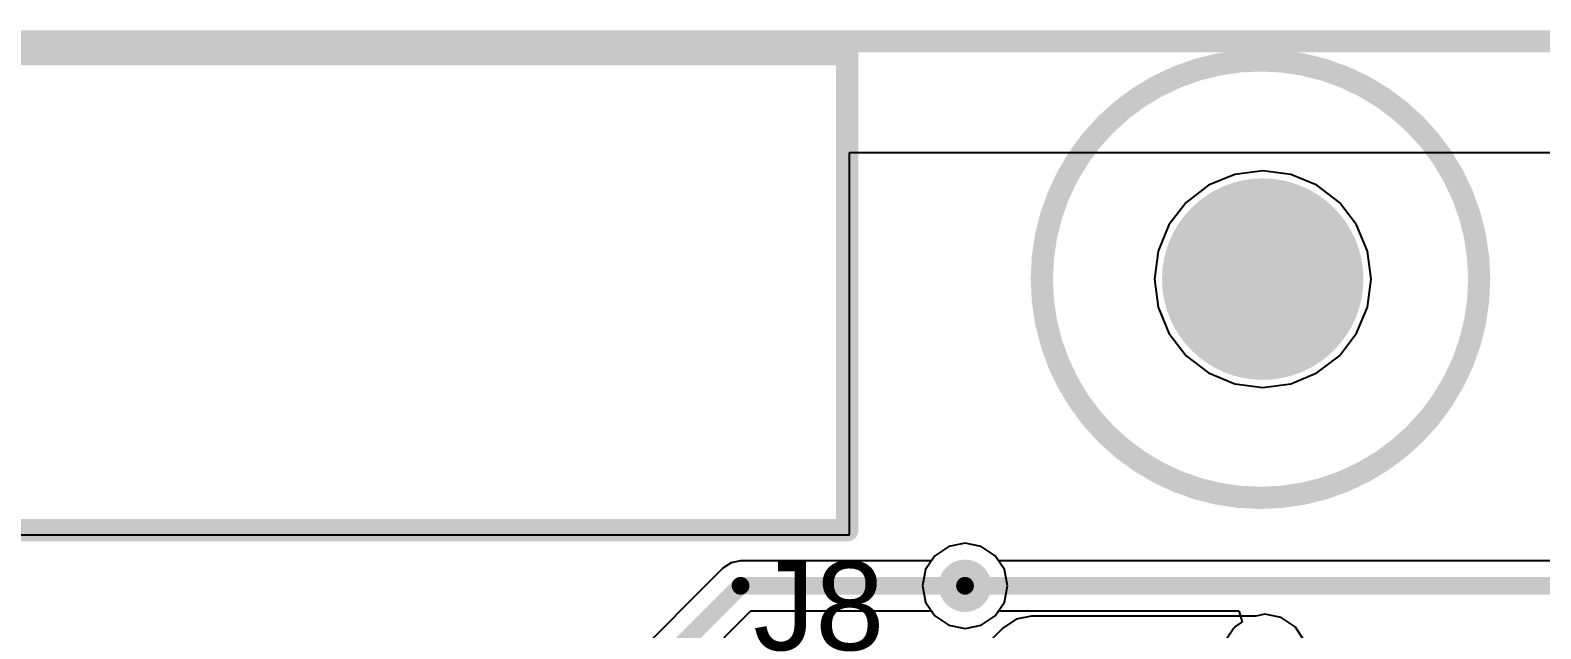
# Model space of a CAD drawing. Header units: millimetres. Extents: x -0.29 to 3.46, y -0.11 to 2.46.
# Drawn here: x 0.884 to 1.564, y 2.196 to 2.465 of the extents above; entities that cross this region are included whole.
import ezdxf

# ---------------------------------------------------------------- set-up
doc = ezdxf.new("R2010")
doc.units = ezdxf.units.MM
doc.header["$MEASUREMENT"] = 0
for name, color, linetype in [('BottomLayer', 5, 'Continuous'), ('BottomSolder', 6, 'Continuous'), ('Mechanical1', 6, 'Continuous'), ('Mechanical2', 216, 'Continuous'), ('MultiLayer', 9, 'Continuous'), ('PadHoleLayer', 156, 'Continuous'), ('TopLayer', 1, 'Continuous'), ('TopOverlay', 2, 'Continuous'), ('TopSolder', 216, 'Continuous'), ('ViaHoleLayer', 16, 'Continuous')]:
    doc.layers.add(name, color=color, linetype=linetype)
doc.styles.add('Arial', font='', dxfattribs={"height": 0.2})
doc.styles.get('Arial').set_extended_font_data('Arial')

msp = doc.modelspace()

# ---------------------------------------------------------------- hatches: boundary and pattern name
at = {"layer": 'BottomLayer'}
h = msp.add_hatch(color=5, dxfattribs=at)
edge = h.paths.add_edge_path()
edge.add_arc((1.439, 2.353), 0.04134, 0, 360)
h = msp.add_hatch(color=5, dxfattribs=at)
edge = h.paths.add_edge_path()
edge.add_arc((1.305, 2.215), 0.01181, 0, 360)
at = {"layer": 'BottomSolder'}
h = msp.add_hatch(color=6, dxfattribs=at)
edge = h.paths.add_edge_path()
edge.add_arc((1.439, 2.353), 0.04534, 0, 360)
at = {"layer": 'MultiLayer'}
h = msp.add_hatch(color=9, dxfattribs=at)
edge = h.paths.add_edge_path()
edge.add_arc((1.439, 2.353), 0.04134, 0, 360)
at = {"layer": 'PadHoleLayer'}
h = msp.add_hatch(color=156, dxfattribs=at)
edge = h.paths.add_edge_path()
edge.add_arc((1.439, 2.353), 0.04134, 0, 360)
at = {"layer": 'TopLayer'}
h = msp.add_hatch(color=1, dxfattribs=at)
edge = h.paths.add_edge_path()
edge.add_arc((1.439, 2.353), 0.04134, 0, 360)
h = msp.add_hatch(color=1, dxfattribs=at)
edge = h.paths.add_edge_path()
edge.add_arc((1.305, 2.215), 0.01181, 0, 360)
at = {"layer": 'TopSolder'}
h = msp.add_hatch(color=216, dxfattribs=at)
edge = h.paths.add_edge_path()
edge.add_arc((1.439, 2.353), 0.04534, 0, 360)
at = {"layer": 'ViaHoleLayer'}
h = msp.add_hatch(color=16, dxfattribs=at)
edge = h.paths.add_edge_path()
edge.add_arc((1.305, 2.215), 0.00591, 0, 360)

# ---------------------------------------------------------------- linework, layer by layer
at = {"layer": 'BottomLayer'}
for p, q in [((1.253, 2.23801), (1.253, 2.41)), ((1.253, 2.41), (1.72046, 2.41)), ((1.42638, 2.40009), (1.41462, 2.39522)), ((1.439, 2.40176), (1.42638, 2.40009)), ((1.45162, 2.40009), (1.439, 2.40176)), ((1.46338, 2.39522), (1.45162, 2.40009)), ((1.41462, 2.39522), (1.40452, 2.38748)), ((1.47348, 2.38748), (1.46338, 2.39522)), ((1.40452, 2.38748), (1.39678, 2.37738)), ((1.48122, 2.37738), (1.47348, 2.38748)), ((1.39678, 2.37738), (1.39191, 2.36562)), ((1.48609, 2.36562), (1.48122, 2.37738)), ((1.39191, 2.36562), (1.39024, 2.353)), ((1.48776, 2.353), (1.48609, 2.36562)), ((1.39024, 2.353), (1.39191, 2.34038)), ((1.48609, 2.34038), (1.48776, 2.353)), ((1.39191, 2.34038), (1.39678, 2.32862)), ((1.48122, 2.32862), (1.48609, 2.34038)), ((1.39678, 2.32862), (1.40452, 2.31852)), ((1.47348, 2.31852), (1.48122, 2.32862)), ((1.40452, 2.31852), (1.41462, 2.31078)), ((1.46338, 2.31078), (1.47348, 2.31852)), ((1.41462, 2.31078), (1.42638, 2.30591)), ((1.42638, 2.30591), (1.439, 2.30424)), ((1.439, 2.30424), (1.45162, 2.30591)), ((1.45162, 2.30591), (1.46338, 2.31078)), ((0.04501, 2.23801), (1.253, 2.23801)), ((1.29766, 2.23272), (1.29144, 2.22856)), ((1.305, 2.23418), (1.29766, 2.23272)), ((1.31234, 2.23272), (1.305, 2.23418)), ((1.31856, 2.22856), (1.31234, 2.23272)), ((1.29144, 2.22856), (1.28728, 2.22234)), ((1.32013, 2.22622), (1.31856, 2.22856)), ((1.87713, 2.22622), (1.32013, 2.22622)), ((1.28728, 2.22234), (1.28582, 2.215)), ((1.28582, 2.215), (1.28728, 2.20766)), ((1.28728, 2.20766), (1.29144, 2.20144)), ((1.31856, 2.20144), (1.32013, 2.20378)), ((1.32013, 2.20378), (1.42825, 2.20378)), ((1.42825, 2.20378), (1.42976, 2.19878)), ((1.29144, 2.20144), (1.29766, 2.19728)), ((1.29766, 2.19728), (1.305, 2.19582)), ((1.305, 2.19582), (1.31234, 2.19728)), ((1.31234, 2.19728), (1.31856, 2.20144)), ((1.42602, 2.19598), (1.42204, 2.19002)), ((1.42607, 2.19601), (1.42602, 2.19598)), ((1.42644, 2.19656), (1.42607, 2.19601)), ((1.42976, 2.19878), (1.42644, 2.19656))]:
    msp.add_line(p, q, dxfattribs=at)
at = {"layer": 'BottomLayer', "const_width": 0.008}
msp.add_lwpolyline([(1.305, 2.215), (1.888, 2.215)], dxfattribs=at)
at = {"layer": 'BottomLayer', "const_width": 0.004}
msp.add_lwpolyline([(1.303, 2.215, 1), (1.307, 2.215, 1)], format="xyb", close=True, dxfattribs=at)
at = {"layer": 'Mechanical1'}
for points, const_width in [([(1.53643, 2.353, 1), (1.33957, 2.353, 1)], 0.01), ([(1.33707, 2.353, 1), (1.34207, 2.353, 1)], 0.005), ([(1.53393, 2.353, 1), (1.53893, 2.353, 1)], 0.005)]:
    msp.add_lwpolyline(points, format="xyb", close=True, dxfattribs=dict(at, const_width=const_width))
at = {"layer": 'Mechanical2', "const_width": 0.01}
msp.add_lwpolyline([(0, 2.46), (3.454, 2.46)], dxfattribs=at)
at = {"layer": 'TopLayer'}
for p, q in [((1.253, 2.23801), (1.253, 2.41)), ((1.253, 2.41), (1.59284, 2.41)), ((1.42638, 2.40009), (1.41462, 2.39522)), ((1.439, 2.40176), (1.42638, 2.40009)), ((1.45162, 2.40009), (1.439, 2.40176)), ((1.46338, 2.39522), (1.45162, 2.40009)), ((1.41462, 2.39522), (1.40452, 2.38748)), ((1.47348, 2.38748), (1.46338, 2.39522)), ((1.40452, 2.38748), (1.39678, 2.37738)), ((1.48122, 2.37738), (1.47348, 2.38748)), ((1.39678, 2.37738), (1.39191, 2.36562)), ((1.48609, 2.36562), (1.48122, 2.37738)), ((1.39191, 2.36562), (1.39024, 2.353)), ((1.48776, 2.353), (1.48609, 2.36562)), ((1.39024, 2.353), (1.39191, 2.34038)), ((1.48609, 2.34038), (1.48776, 2.353)), ((1.39191, 2.34038), (1.39678, 2.32862)), ((1.48122, 2.32862), (1.48609, 2.34038)), ((1.39678, 2.32862), (1.40452, 2.31852)), ((1.47348, 2.31852), (1.48122, 2.32862)), ((1.40452, 2.31852), (1.41462, 2.31078)), ((1.46338, 2.31078), (1.47348, 2.31852)), ((1.41462, 2.31078), (1.42638, 2.30591)), ((1.42638, 2.30591), (1.439, 2.30424)), ((1.439, 2.30424), (1.45162, 2.30591)), ((1.45162, 2.30591), (1.46338, 2.31078)), ((0.20711, 2.23801), (1.253, 2.23801)), ((1.29766, 2.23272), (1.29144, 2.22856)), ((1.305, 2.23418), (1.29766, 2.23272)), ((1.31234, 2.23272), (1.305, 2.23418)), ((1.31856, 2.22856), (1.31234, 2.23272)), ((1.19971, 2.22536), (1.19607, 2.22293)), ((1.204, 2.22622), (1.19971, 2.22536)), ((1.28987, 2.22622), (1.204, 2.22622)), ((1.204, 2.22622), (1.204, 2.22622)), ((1.29144, 2.22856), (1.28987, 2.22622)), ((1.32272, 2.22234), (1.31856, 2.22856)), ((1.19607, 2.22293), (1.05535, 2.08222)), ((1.19607, 2.22293), (1.19607, 2.22293)), ((1.32418, 2.215), (1.32272, 2.22234)), ((1.32272, 2.20766), (1.32418, 2.215)), ((1.06793, 2.06307), (1.20865, 2.20378)), ((1.20865, 2.20378), (1.28987, 2.20378)), ((1.28987, 2.20378), (1.29144, 2.20144)), ((1.31856, 2.20144), (1.32272, 2.20766)), ((1.32202, 2.19598), (1.26807, 2.14203)), ((1.29144, 2.20144), (1.29766, 2.19728)), ((1.29766, 2.19728), (1.305, 2.19582)), ((1.305, 2.19582), (1.31234, 2.19728)), ((1.31234, 2.19728), (1.31856, 2.20144)), ((1.32798, 2.19996), (1.32202, 2.19598)), ((1.335, 2.20135), (1.32798, 2.19996)), ((1.43584, 2.20135), (1.335, 2.20135)), ((1.44, 2.20218), (1.43584, 2.20135)), ((1.44734, 2.20072), (1.44, 2.20218)), ((1.45356, 2.19656), (1.44734, 2.20072)), ((1.45772, 2.19034), (1.45356, 2.19656))]:
    msp.add_line(p, q, dxfattribs=at)
at = {"layer": 'TopLayer', "const_width": 0.008}
for points in [[(1.06, 2.071), (1.204, 2.215)], [(1.204, 2.215), (1.305, 2.215)]]:
    msp.add_lwpolyline(points, dxfattribs=at)
at = {"layer": 'TopLayer', "const_width": 0.004}
for points in [[(1.202, 2.215, 1), (1.206, 2.215, 1)], [(1.202, 2.215, 1), (1.206, 2.215, 1)], [(1.303, 2.215, 1), (1.307, 2.215, 1)]]:
    msp.add_lwpolyline(points, format="xyb", close=True, dxfattribs=at)
at = {"layer": 'TopOverlay', "const_width": 0.01}
for points in [[(0.6591, 2.45424), (1.251, 2.45424)], [(1.252, 2.24), (1.252, 2.45424)], [(0.004, 2.24), (1.252, 2.24)]]:
    msp.add_lwpolyline(points, dxfattribs=at)
at = {"layer": 'TopOverlay', "const_width": 0.005}
for points in [[(1.2485, 2.45424, 1), (1.2535, 2.45424, 1)], [(1.2495, 2.45424, 1), (1.2545, 2.45424, 1)], [(1.2495, 2.24, 1), (1.2545, 2.24, 1)], [(1.2495, 2.24, 1), (1.2545, 2.24, 1)]]:
    msp.add_lwpolyline(points, format="xyb", close=True, dxfattribs=at)

# ---------------------------------------------------------------- texts
at = {"layer": 'TopOverlay', "style": 'Arial'}
msp.add_text('J8', height=0.04, dxfattribs=at).set_placement((1.20968, 2.18601))

doc.saveas('drawing.dxf')
